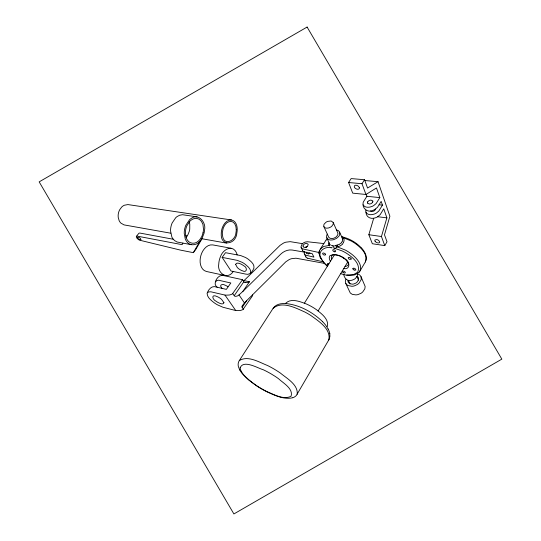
<?xml version="1.0" encoding="UTF-8"?>
<svg xmlns="http://www.w3.org/2000/svg" width="541" height="541" viewBox="0 0 541 541"><rect width="100%" height="100%" fill="white"/><g stroke="black" fill="none" stroke-linecap="round" stroke-linejoin="round"><path stroke-width="0.81" d="M344.069 240.143L343.805 241.813M348.323 264.258L348.323 264.299A1.718 1.65 -25.6 0 1 348.296 264.529M328.63 244.059L328.881 245.499L329.286 245.154A1.718 1.65 -25.6 0 0 329.597 244.566L329.55 243.775M327.609 264.022L327.961 263.636M328.664 243.788L328.975 242.652M342.365 240.975L342.541 239.562M373.696 218.233L368.84 234.72L372.343 243.734L384.786 245.621L381.439 236.518L386.889 217.861L383.745 208.819L380.14 214.703L377.733 216.725A11.699 11.246 -25.6 0 1 375.67 217.705C371.532 219.632 365.932 217.489 365.966 212.228A3.591 3.449 -25.6 0 1 365.912 210.145M342.264 241.279L341.29 242.848M343.663 242.206L342.473 244.119M329.266 338.93L329.888 336.394L329.78 333.655M182.905 243.119L182.114 244.667L137.448 236.18A2.286 2.191 -25.6 0 0 137.089 236.14C135.243 236.282 137.076 238.581 137.86 239.068A10.326 9.921 -25.6 0 0 139.402 240.143L180.593 250.138L193.353 252.661L195.862 249.333L202.138 238.432L199.534 241.874L193.353 252.661M292.769 397.723L293.378 397.5A8.311 7.987 -25.6 0 0 294.453 396.979L295.318 396.397A7.31 7.026 -25.6 0 0 296.434 395.356L328.759 339.958C331.295 328.901 318.419 321.05 310.737 315.417A89.556 86.039 -25.6 0 0 304.921 312.056C295.717 308.018 282.172 300.668 273.124 308.296L239.291 360.631A7.31 7.026 -25.6 0 0 238.277 363.18L238.196 363.701A9.183 8.825 -25.6 0 0 238.371 366.534L239.683 369.929M359.704 271.474C363.322 264.705 355.653 256.799 350.115 253.046A48.108 46.222 -25.6 0 0 345.374 250.104L337.543 246.96M359.941 271.102L365.31 261.986C368.428 254.649 361.084 247.792 355.721 243.829A46.33 44.511 -25.6 0 0 351.021 240.914L343.528 237.803A1.9 1.826 -25.6 0 1 342.764 237.966L342.061 237.709M202.05 238.304L203.991 233.448A21.755 20.903 -25.6 0 0 204.552 229.918C206.398 222.344 198.128 212.647 190.865 218.679A12.105 11.631 -25.6 0 0 189.465 219.842L185.847 225.245A20.896 20.078 -25.6 0 0 184.231 233.259L185.252 238.926A12.382 11.895 -25.6 0 0 186.341 241.022C188.978 245.986 196.079 245.817 199.446 241.746M365.31 261.986C368.103 256.799 364.506 251.01 360.888 247.284M297.198 394.288C298.307 384.637 286.831 378.463 280.366 373.047A112.041 107.645 -25.6 0 0 267.673 365.574C259.261 362.301 247.9 355.065 239.291 360.631M384.786 245.621L387.011 241.78L384.482 234.794L389.892 216.278L378.037 181.681L364.925 180.545M331.633 255.812L331.261 257.32L331.768 259.153M318.115 310.919L347.647 262.135M366.183 194.341L366.893 196.288L363.721 201.367A5.126 4.923 -25.6 0 0 363.18 202.483C361.699 208.143 367.731 213.228 372.972 210.341A12.01 11.537 -25.6 0 0 375.055 209.347L377.496 207.304L381.155 201.394L382.46 205.127L378.828 211.024L376.401 213.059A11.855 11.388 -25.6 0 1 374.331 214.047C371.64 215.054 367.407 215.25 365.966 212.228M327.231 326.636C329.395 319.379 321.401 313.624 316.431 309.668A59.382 57.048 -25.6 0 0 306.362 303.981C300.248 301.689 291.322 297.861 285.831 303.149M242.442 305.543L242.138 306.105A2.299 2.211 -25.6 0 0 242.043 306.382A1.65 1.589 -25.6 0 0 241.989 306.652M378.037 181.681L367.555 188.045L364.546 179.727L351.15 178.584L348.587 182.513L352.712 193.144L365.959 194.483L376.482 187.97L379.836 197.614L376.151 203.538L373.696 205.587A12.152 11.679 -25.6 0 1 371.599 206.588C368.894 207.602 364.627 207.859 363.16 204.823M304.414 303.17L334.466 254.818M372.593 202.327L371.653 203.267A4.477 4.301 -25.6 0 1 370.274 203.883L370.064 203.937A3.442 3.307 -25.6 0 1 369.246 204.011L367.522 203.085M365.959 194.483L361.997 183.724L364.539 179.727M319.251 252.478A7.371 7.08 -25.6 0 1 320.313 249.076L325.993 240.211M319.528 250.848L318.527 252.417L319.271 253.952M367.731 201.8L368.678 200.86A4.456 4.287 -25.6 0 1 370.058 200.244L370.477 200.163A3.408 3.273 -25.6 0 1 371.079 200.123L372.803 201.063M250.442 273.158C251.781 269.35 247.474 266.138 244.863 264.028A28.795 27.665 -25.6 0 0 242.118 262.311L237.316 260.37L222.135 257.381L225.529 252.688L240.711 255.575L245.499 257.489A28.098 26.996 -25.6 0 1 248.238 259.207C250.875 261.31 254.716 264.279 253.918 268.086C252.606 271.616 249.597 275.545 245.458 274.057L231.081 271.021L222.135 257.381M348.127 264.982L346.93 266.03L344.996 266.503M217.164 287.217C212.965 284.099 215.886 278.385 220.796 280.725L230.824 282.984L226.354 289.374L216.326 287.021C211.842 285.242 208.441 289.408 207.088 293.378C207.169 297.597 211.274 300.431 214.277 302.825A38.837 37.315 -25.6 0 0 217.455 304.833L222.96 307.254L235.761 310.554L239.961 310.554A12.477 11.983 -25.6 0 0 242.977 309.526L252.715 295.494L252.376 294.967M273.124 308.296C275.193 305.077 279.115 303.751 282.781 303.555A24.291 23.337 -25.6 0 1 285.871 303.569C299.728 304.955 312.671 312.157 322.619 321.699M186.077 237.371L187.91 234.753L189.181 231.622A19.659 18.888 -25.6 0 0 189.749 229.093L189.763 224.19A15.06 14.472 -25.6 0 0 189.357 222.554L189.188 222.006M243.45 309.283L242.158 307.383L246.743 300.586L285.851 261.77L289.185 259.585A15.675 15.06 -25.6 0 1 291.504 258.699L295.927 258.206L324.296 263.339A35.78 34.381 -25.6 0 0 327.373 266.226M320.326 249.09L323.592 246.48L328.881 245.499M244.498 303.055L239.027 294.899L242.862 291.41L249.448 281.773L244.045 280.59A4.456 4.281 -25.6 0 1 243.423 281.104M239.014 294.886A6.323 6.079 -25.6 0 1 237.215 296.022L235.883 296.326A2.394 2.306 -25.6 0 1 234.882 296.197A1.555 1.495 -25.6 0 1 234.388 295.9A1.224 1.177 -25.6 0 1 234.212 295.697L243.829 281.733L242.517 279.704L224.339 275.734C220.173 274.199 216.752 277.682 215.433 281.509M207.399 292.755L208.691 291.93L210.882 291.795L225.394 295.176L229.276 295.028A13.18 12.666 -25.6 0 0 232.36 293.952L242.517 279.704M359.603 271.616L359.109 272.238M242.632 305.259L244.018 303.602M136.379 236.37L138.942 233.245L139.625 233.043A2.265 2.178 -25.6 0 1 139.984 233.083L173.221 239.237M233.286 271.487C227.288 280.475 217.076 273.056 218.747 264.123A22.073 21.207 -25.6 0 1 220.633 256.299C222.405 250.787 230.405 244.89 235.119 250.618A8.764 8.419 -25.6 0 1 235.775 251.538A12.484 11.99 -25.6 0 1 237.134 254.899M244.133 303.467L246.703 300.627M359.001 272.353L355.302 274.639A13.572 13.038 -25.6 0 1 352.549 275.247L347.444 275.22M342.21 244.41L340.614 245.688M242.862 291.41L280.806 254.081C283.748 251.24 288.049 249.415 292.167 250.03L304.36 252.126M244.045 280.59L280.15 245.283L283.484 243.098A16.162 15.527 -25.6 0 1 285.804 242.199L290.213 241.658L302.52 243.666M341.046 243.098L339.687 244.099M305.286 247.433L305.503 247.23A4.058 3.895 -25.6 0 1 307.126 246.412L307.396 246.344M357.554 273.557L357.405 275.687L355.633 278.202A8.243 7.926 -25.6 0 1 353.787 279.501L352.069 280.17A8.663 8.325 -25.6 0 1 350.216 280.454C346.598 281.043 344.272 277.628 343.704 274.551M309.986 253.296L309.932 253.33A3.598 3.456 -25.6 0 1 309.689 253.479L308.972 253.756A3.571 3.429 -25.6 0 1 307.944 253.864L306.389 253.073M340.221 245.925L337.773 246.737A16.886 16.223 -25.6 0 1 337.591 246.101L337.516 245.83A14.188 13.626 -25.6 0 1 337.354 245.1L339.376 244.268M306.706 246.912L306.22 247.156M249.448 281.773L248.928 281.996A8.778 8.433 -25.6 0 1 247.217 282.47L245.087 282.476M292.539 397.797C283.984 399.752 274.97 395.464 267.193 391.934A104.433 100.342 -25.6 0 1 256.88 386.037L248.698 380.012L242.483 373.926A34.502 33.15 -25.6 0 1 241.719 372.979L239.717 369.983M336.056 245.364L336.691 245.188M335.961 245.391L334.872 245.675M337.057 245.087L337.28 245.026M328.049 263.609L328.096 263.602A1.9 1.826 -25.6 0 1 328.928 263.731M333.973 245.803L332.668 245.742M337.002 246.994L336.671 247.014M336.488 247.021L336.901 247L336.367 247.027M336.029 247.041L335.576 247.054M331.119 247.744L332.052 247.805M331.011 247.737C325.195 246.108 317.094 251.288 320.908 257.915M343.731 268.593C350.568 269.952 350.041 261.371 345.361 259.098A21.072 20.247 -25.6 0 0 343.231 257.557A23.324 22.411 -25.6 0 0 338.862 255.42L333.723 254.432L330.179 255.535A2.806 2.698 -25.6 0 0 329.652 256.191L329.219 257.814L329.726 259.957A9.028 8.67 -25.6 0 0 330.166 260.728L330.483 261.215M334.291 247.007L333.804 246.966M348.587 182.513L361.997 183.724M346.828 275.166L346.402 275.119M366.893 196.288L379.836 197.614M379.106 204.762L382.46 205.127M323.849 243.565L307.477 241.759L305.455 242.03A7.689 7.385 -25.6 0 0 303.454 242.95L302.865 243.376A5.883 5.653 -25.6 0 0 302.101 244.092L300.972 247L302.683 250.598M333.723 246.953L332.742 246.824M334.717 251.781C333.797 252.072 331.342 249.536 333.662 249.638A2.583 2.482 -25.6 0 1 334.25 249.807A3.354 3.226 -25.6 0 1 335.21 250.442L335.657 251.186L335.359 251.721A1.17 1.123 -25.6 0 1 334.784 251.781M346.308 275.112L345.178 274.923M377.74 216.738L386.889 217.861M368.84 234.72L381.439 236.518M231.48 219.964C227.24 219.538 224.008 223.467 222.588 227.051A18.57 17.839 -25.6 0 0 221.269 233.746C220.336 247.136 236.187 244.701 236.857 232.928A19.679 18.908 -25.6 0 0 237.195 230.175C237.513 226.199 235.971 220.802 231.48 219.964L127.906 204.579L124.369 205.235A8.994 8.642 -25.6 0 0 121.718 207.034L119.689 209.739A13.403 12.876 -25.6 0 0 118.242 217.455L119.142 220.64A9.319 8.954 -25.6 0 0 120.974 223.169L124.058 224.9L170.74 233.198M197.127 216.887L182.554 214.716L179.639 215.244L177.144 216.556A11.956 11.483 -25.6 0 0 175.744 217.692L172.133 222.993A20.044 19.26 -25.6 0 0 170.55 230.872L171.849 236.992A12.166 11.686 -25.6 0 0 172.714 238.507L174.533 240.549L177.049 241.989L191.467 244.728M318.419 252.397L303.068 248.988A2.82 2.712 -25.6 0 1 301.154 247.704M185.685 235.856L187.064 236.099M201.901 238.737L226.875 243.18M231.352 248.312L212.748 244.904C207.832 244.214 203.808 248.529 201.962 252.647A20.822 20.003 -25.6 0 0 200.123 260.295C199.852 264.664 201.631 270.263 206.344 271.454L224.799 275.47M336.509 229.993C340.384 230.223 340.871 235.328 337.834 237.256A9.61 9.238 -25.6 0 1 336.265 238.486L333.797 239.602A9.569 9.19 -25.6 0 1 331.843 239.954C329.111 240.596 325.574 238.385 326.75 235.355A5.167 4.964 -25.6 0 1 327.325 234.145M332.397 245.695L331.457 245.398M307.782 258.24L322.869 261.749M341.838 236.667L342.297 236.775M333.702 248.076L334.155 248.184M335.129 248.434L342.095 250.902A47.838 45.958 -25.6 0 1 346.578 253.31C352.333 257.097 360.489 263.453 358.074 271.284A5.153 4.95 -25.6 0 1 357.229 272.481L353.902 274.422L349.317 275.058A17.704 17.008 -25.6 0 1 347.173 274.909M335.041 248.407L334.352 248.238M344.549 274.774L344.238 274.693M344.022 274.632L343.866 274.591M343.413 274.47L340.674 273.651M329.638 245.912L329.334 245.756M354.057 269.973L354.193 270.04A2.516 2.414 -25.6 0 0 354.889 270.243L355.89 269.932L355.444 268.965A3.023 2.901 -25.6 0 0 354.085 268.235L353.199 268.228L352.888 268.735M330.794 245.032L330.409 244.742M343.562 258.03L344.698 258.875A17.562 16.872 -25.6 0 1 345.172 259.274A15.648 15.04 -25.6 0 1 346.409 260.471M227.876 286.683L226.605 285.885A13.41 12.883 -25.6 0 0 224.982 285.148C223 283.572 218.99 284.837 221.303 287.44A9.096 8.737 -25.6 0 0 222.06 288.367M370.558 210.943L371.424 211.389A3.03 2.915 -25.6 0 0 372.58 211.416L372.992 211.335A4.524 4.348 -25.6 0 0 374.189 210.834L375.298 209.793A1.799 1.724 -25.6 0 0 375.569 209.036M342.987 272.387L342.507 271.339L343.63 271.136A3.003 2.888 -25.6 0 1 344.955 271.859L345.388 272.792L344.421 273.083A2.705 2.597 -25.6 0 1 343.731 272.86A3.408 3.28 -25.6 0 1 342.987 272.387M324.235 263.278L320.164 257.252M224.982 295.082L235.761 310.554M232.853 293.695L234.212 295.697M328.157 329.029L325.682 325.202A41.84 40.196 -25.6 0 0 322.612 321.706M304.455 254.067L305.915 256.921M333.195 222.432L331.099 220.985L327.663 221.384A8.034 7.716 -25.6 0 0 326 222.256L324.309 223.933A3.726 3.577 -25.6 0 0 323.816 224.995C323.092 227.152 325.641 228.545 327.521 228.106A7.06 6.783 -25.6 0 0 328.942 227.835L330.734 227.024A7.107 6.823 -25.6 0 0 331.876 226.131L333.283 224.035L333.195 222.432L337.909 233.191L337.746 234.855L336.502 236.586A6.864 6.593 -25.6 0 1 335.386 237.465L333.621 238.263A6.837 6.573 -25.6 0 1 332.221 238.513L330.111 238.297L328.766 237.31L323.903 226.652M345.956 279.176A5.802 5.572 -25.6 0 0 345.361 281.388L345.652 283.2L350.277 292.979L352.265 294.345L355.802 294.886A10.475 10.069 -25.6 0 0 358.122 294.547L361.023 293.276A10.353 9.948 -25.6 0 0 362.842 291.802L364.823 288.84L365.148 286.46L360.928 276.458L359.724 275.011A5.985 5.755 -25.6 0 0 357.608 273.962M326.832 237.878L329.476 243.633M348.438 280.394L350.013 283.849M345.753 283.437L347.714 285.499L351.893 286.284A10.752 10.333 -25.6 0 0 354.24 285.925L357.182 284.627A10.658 10.238 -25.6 0 0 359.035 283.139L361.26 279.535L361.036 276.694M356.952 276.64L358.473 280.123M339.626 232.109L342.169 237.952M359.319 187.497L358.419 186.293A5.004 4.808 -25.6 0 0 357.31 185.59L357.114 185.502A3.861 3.713 -25.6 0 0 356.303 185.279C354.125 184.576 353.543 187.423 355.322 188.309A4.95 4.754 -25.6 0 0 356.681 189.073L357.574 189.269A2.455 2.36 -25.6 0 0 358.243 189.255L359.265 188.674A1.393 1.339 -25.6 0 0 359.292 187.511M342.23 238.101L342.514 239.23M344.062 239.771L343.691 238.155A5.248 5.045 -25.6 0 0 343.204 237.256M307.788 258.199A2.84 2.732 -25.6 0 1 305.881 256.941M304.488 251.903A2.766 2.658 -25.6 0 0 304.421 254.081A2.833 2.725 -25.6 0 0 306.334 255.332L313.929 257.124L312.191 253.634L304.556 251.91A2.827 2.719 -25.6 0 1 302.649 250.618M320.171 257.185A11.943 11.476 -25.6 0 1 319.204 253.445A7.79 7.486 -25.6 0 1 319.237 252.566M328.137 329.043A17.474 16.785 -25.6 0 1 329.821 333.648M329.205 339.085A8.433 8.101 -25.6 0 1 328.759 339.958M242.158 307.383A1.096 1.055 -25.6 0 1 241.989 306.916M326.061 240.096A7.317 7.033 -25.6 0 1 327.17 238.797M342.264 236.884A39.635 38.08 -25.6 0 1 360.8 247.359M306.382 253.073A1.413 1.359 -25.6 0 1 306.274 252.295M348.106 280.319A3.232 3.104 -25.6 0 0 348.255 282.26L349.574 283.646L352.367 284.167A7.168 6.884 -25.6 0 0 353.936 283.93L355.897 283.065A7.101 6.817 -25.6 0 0 357.128 282.071L358.615 279.663L358.46 277.763A3.266 3.138 -25.6 0 0 357.114 276.35M367.495 203.091A1.549 1.488 -25.6 0 1 367.758 201.82M372.83 201.049A1.549 1.488 -25.6 0 1 372.566 202.307M245.093 282.436A2.076 1.995 -25.6 0 1 243.795 281.76M375.129 241.327A2.171 2.09 -25.6 0 1 374.893 240.901L374.825 240.204A0.744 0.717 -25.6 0 1 374.906 240.015L376.692 239.548A3.99 3.834 -25.6 0 1 377.469 239.764L377.659 239.846A5.045 4.849 -25.6 0 1 378.727 240.502L379.572 241.57A1.062 1.021 -25.6 0 1 379.566 242.436A0.751 0.724 -25.6 0 1 379.417 242.591L378.923 242.868A2.103 2.022 -25.6 0 1 378.348 242.943A4.159 3.997 -25.6 0 1 375.17 241.293M327.603 265.901A26.103 25.082 -25.6 0 1 320.772 257.989M328.184 264.921A1.772 1.704 -25.6 0 1 327.535 264.042M354.091 269.878A2.218 2.13 -25.6 0 1 352.82 268.762M325.269 254.06A2.894 2.779 -25.6 0 0 324.262 253.269A2.367 2.272 -25.6 0 0 323.491 252.999C321.388 252.904 323.437 255.251 324.627 255.095A1.136 1.096 -25.6 0 0 325.188 255.041L325.472 254.547A1.298 1.244 -25.6 0 0 325.263 254.067M346.301 260.586A7.736 7.439 -25.6 0 1 348.499 264.164M343.515 258.091A18.908 18.164 -25.6 0 0 336.34 254.946L334.953 254.825A6.059 5.823 -25.6 0 0 332.877 255L332.566 255.122A2.36 2.272 -25.6 0 0 332.059 255.386M308.404 253.851A3.746 3.604 -25.6 0 1 309.547 253.039M223.94 302.71C223.162 305.246 219.355 303.136 217.874 302.392A21.687 20.835 -25.6 0 1 216.204 301.33C211.795 299.288 211.206 293.425 217.455 296.738A16.406 15.763 -25.6 0 1 219.112 297.584L220.173 298.267A16.358 15.723 -25.6 0 1 221.614 299.416L223.94 302.71M240.177 367.752L240.272 368.8A7.75 7.446 -25.6 0 0 240.434 369.476C242.611 375.265 248.028 379.058 252.62 382.845A88.629 85.153 -25.6 0 0 258.321 386.761L260.776 388.255A106.327 102.154 -25.6 0 0 267.024 391.643C274.301 394.612 283.227 400.002 291.051 396.33C293.56 388.702 283.308 383.211 278.568 378.741A87.419 83.99 -25.6 0 0 274.997 376.272L271.197 373.919A102.898 98.861 -25.6 0 0 263.291 369.76C257.969 368.279 243.518 359.407 240.177 367.752M235.639 264.407L237.303 267.531A14.316 13.755 -25.6 0 0 242.287 270.743C247.041 273.448 247.846 267.362 243.633 265.699A16.196 15.561 -25.6 0 0 241.3 264.231C239.798 263.501 236.37 262.04 235.639 264.407M236.248 229.546L236.228 230.344A17.231 16.555 -25.6 0 1 235.937 232.752C235.633 240.813 223.616 246.615 222.5 235.396A15.094 14.499 -25.6 0 1 222.344 232.488L223.115 228.573A15.033 14.445 -25.6 0 1 224.38 225.895C225.942 222.108 231.528 219.45 234.354 223.318A7.033 6.756 -25.6 0 1 234.889 224.096L235.903 226.551L236.248 229.546M137.448 237.391L137.597 237.905A2.401 2.306 -25.6 0 0 137.806 238.209L138.05 238.5A5.85 5.62 -25.6 0 0 139.436 239.528A4.118 3.956 -25.6 0 0 139.794 239.704L140.998 239.69L140.477 238.547A5.275 5.065 -25.6 0 0 138.868 237.357L137.455 237.337M303.014 246.006L303.616 247.196L305.185 247.426A3.814 3.665 -25.6 0 0 307.538 246.25L308.242 244.316L306.666 243.362A3.151 3.023 -25.6 0 0 305.739 243.45L305.55 243.504A4.26 4.091 -25.6 0 0 304.123 244.234L303.366 245.032A2.056 1.975 -25.6 0 0 303.007 245.999M351.231 258.99L349.926 259.43A3.341 3.212 -25.6 0 1 348.918 258.956A2.746 2.637 -25.6 0 1 348.519 258.612L348.248 257.55L349.378 257.408A3.009 2.888 -25.6 0 1 350.757 258.158L351.231 258.99M203.037 232.799L201.915 236.322L200.15 239.136A11.023 10.59 -25.6 0 1 198.331 241.103C195.227 244.289 189.458 243.971 187.274 239.9A10.921 10.495 -25.6 0 1 186.517 238.534L185.407 233.597A18.522 17.792 -25.6 0 1 186.848 225.874L189.668 221.458A10.854 10.428 -25.6 0 1 191.304 220.031C193.894 217.935 197.986 217.719 200.386 220.221A8.649 8.311 -25.6 0 1 201.624 221.729L202.936 224.359L203.477 229.019A21.681 20.829 -25.6 0 1 203.037 232.799M307.105 27.05L39.168 181.871L233.895 513.95L501.832 359.129L307.105 27.05"/></g></svg>
